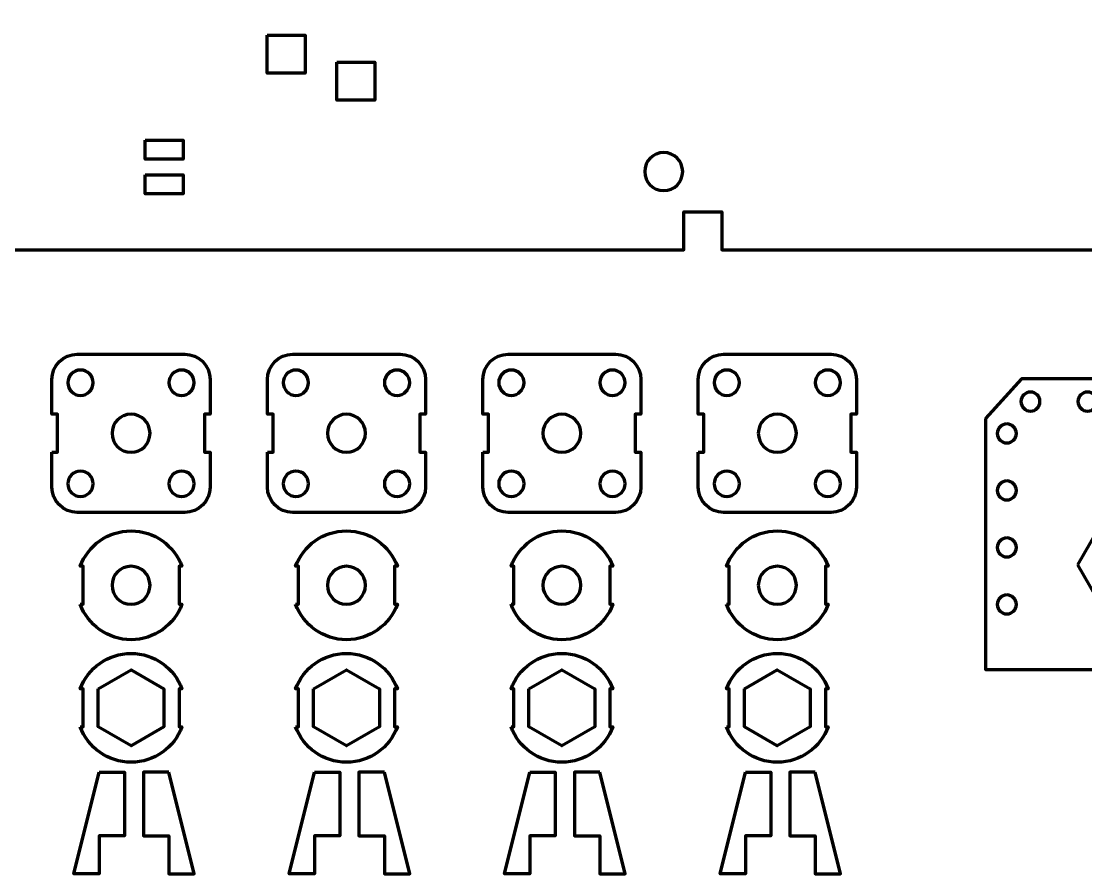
# Model space of a CAD drawing. Header units: inches. Extents: x 247 to 2765, y -1897 to -1110.
# Drawn here: x 1993.8 to 2077.8, y -1751.5 to -1684.3 of the extents above; entities that cross this region are included whole.
import ezdxf

# ---------------------------------------------------------------- set-up
doc = ezdxf.new("R2010")
doc.units = ezdxf.units.IN
doc.header["$MEASUREMENT"] = 0
doc.layers.add('Layer 1', color=7, linetype='Continuous')

# ---------------------------------------------------------------- blocks, each defined once
blk = doc.blocks.new('block 255')
at = {"layer": 'Layer 1', "color": 240, "lineweight": 70, "true_color": 0xec2227}
for points in [[(2073.444, -1713.544), (2073.859, -1713.544), (2074.194, -1713.88), (2074.194, -1714.294), (2074.194, -1714.708), (2073.859, -1715.044), (2073.444, -1715.044), (2073.03, -1715.044), (2072.695, -1714.708), (2072.695, -1714.294), (2072.695, -1713.88), (2073.03, -1713.544), (2073.444, -1713.544)], [(2077.942, -1713.544), (2078.357, -1713.544), (2078.692, -1713.88), (2078.692, -1714.294), (2078.692, -1714.708), (2078.357, -1715.044), (2077.942, -1715.044), (2077.528, -1715.044), (2077.192, -1714.708), (2077.192, -1714.294), (2077.192, -1713.88), (2077.528, -1713.544), (2077.942, -1713.544)], [(2082.44, -1713.544), (2082.854, -1713.544), (2083.19, -1713.88), (2083.19, -1714.294), (2083.19, -1714.708), (2082.854, -1715.044), (2082.44, -1715.044), (2082.026, -1715.044), (2081.69, -1714.708), (2081.69, -1714.294), (2081.69, -1713.88), (2082.026, -1713.544), (2082.44, -1713.544)], [(2086.938, -1713.544), (2087.352, -1713.544), (2087.688, -1713.88), (2087.688, -1714.294), (2087.688, -1714.708), (2087.352, -1715.044), (2086.938, -1715.044), (2086.523, -1715.044), (2086.188, -1714.708), (2086.188, -1714.294), (2086.188, -1713.88), (2086.523, -1713.544), (2086.938, -1713.544)]]:
    blk.add_open_spline(points, degree=3, knots=[0, 0, 0, 0, 1, 1, 1, 2, 2, 2, 3, 3, 3, 4, 4, 4, 4], dxfattribs=at)
blk = doc.blocks.new('block 256')
at = {"layer": 'Layer 1', "color": 240, "lineweight": 70, "true_color": 0xec2227}
for points in [[(2088.863, -1716.058), (2089.277, -1716.058), (2089.613, -1716.393), (2089.613, -1716.808), (2089.613, -1717.222), (2089.277, -1717.558), (2088.863, -1717.558), (2088.449, -1717.558), (2088.113, -1717.222), (2088.113, -1716.808), (2088.113, -1716.393), (2088.449, -1716.058), (2088.863, -1716.058)], [(2088.863, -1720.555), (2089.277, -1720.555), (2089.613, -1720.891), (2089.613, -1721.305), (2089.613, -1721.719), (2089.277, -1722.055), (2088.863, -1722.055), (2088.449, -1722.055), (2088.113, -1721.719), (2088.113, -1721.305), (2088.113, -1720.891), (2088.449, -1720.555), (2088.863, -1720.555)], [(2088.863, -1725.053), (2089.277, -1725.053), (2089.613, -1725.389), (2089.613, -1725.803), (2089.613, -1726.217), (2089.277, -1726.553), (2088.863, -1726.553), (2088.449, -1726.553), (2088.113, -1726.217), (2088.113, -1725.803), (2088.113, -1725.389), (2088.449, -1725.053), (2088.863, -1725.053)], [(2088.863, -1729.55), (2089.277, -1729.55), (2089.613, -1729.886), (2089.613, -1730.3), (2089.613, -1730.714), (2089.277, -1731.05), (2088.863, -1731.05), (2088.449, -1731.05), (2088.113, -1730.714), (2088.113, -1730.3), (2088.113, -1729.886), (2088.449, -1729.55), (2088.863, -1729.55)]]:
    blk.add_open_spline(points, degree=3, knots=[0, 0, 0, 0, 1, 1, 1, 2, 2, 2, 3, 3, 3, 4, 4, 4, 4], dxfattribs=at)
blk = doc.blocks.new('block 257')
at = {"layer": 'Layer 1', "color": 240, "lineweight": 70, "true_color": 0xec2227}
for points in [[(2071.577, -1716.058), (2071.991, -1716.058), (2072.327, -1716.393), (2072.327, -1716.808), (2072.327, -1717.222), (2071.991, -1717.558), (2071.577, -1717.558), (2071.163, -1717.558), (2070.827, -1717.222), (2070.827, -1716.808), (2070.827, -1716.393), (2071.163, -1716.058), (2071.577, -1716.058)], [(2071.577, -1720.555), (2071.991, -1720.555), (2072.327, -1720.891), (2072.327, -1721.305), (2072.327, -1721.719), (2071.991, -1722.055), (2071.577, -1722.055), (2071.163, -1722.055), (2070.827, -1721.719), (2070.827, -1721.305), (2070.827, -1720.891), (2071.163, -1720.555), (2071.577, -1720.555)], [(2071.577, -1725.053), (2071.991, -1725.053), (2072.327, -1725.389), (2072.327, -1725.803), (2072.327, -1726.217), (2071.991, -1726.553), (2071.577, -1726.553), (2071.163, -1726.553), (2070.827, -1726.217), (2070.827, -1725.803), (2070.827, -1725.389), (2071.163, -1725.053), (2071.577, -1725.053)], [(2071.577, -1729.55), (2071.991, -1729.55), (2072.327, -1729.886), (2072.327, -1730.3), (2072.327, -1730.714), (2071.991, -1731.05), (2071.577, -1731.05), (2071.163, -1731.05), (2070.827, -1730.714), (2070.827, -1730.3), (2070.827, -1729.886), (2071.163, -1729.55), (2071.577, -1729.55)]]:
    blk.add_open_spline(points, degree=3, knots=[0, 0, 0, 0, 1, 1, 1, 2, 2, 2, 3, 3, 3, 4, 4, 4, 4], dxfattribs=at)
blk = doc.blocks.new('block 254')
at = {"layer": 'Layer 1', "color": 18, "lineweight": 70, "true_color": 0x010101}
for points in [[(2069.902, -1715.617), (2069.902, -1735.431), (2090.48, -1735.431), (2090.48, -1715.617), (2087.658, -1712.501), (2072.724, -1712.501), (2069.902, -1715.617)], [(2077.177, -1727.171), (2078.677, -1724.574), (2081.677, -1724.574), (2083.177, -1727.171), (2081.677, -1729.77), (2078.677, -1729.77), (2077.177, -1727.171)]]:
    blk.add_lwpolyline(points, dxfattribs=at)
at = {"layer": 'Layer 1'}
for name in ['block 255', 'block 257', 'block 256']:
    blk.add_blockref(name, (0, 0), dxfattribs=at)
blk = doc.blocks.new('block 241')
at = {"layer": 'Layer 1'}
blk.add_blockref('block 254', (0, 0), dxfattribs=at)
blk = doc.blocks.new('block 259')
at = {"layer": 'Layer 1', "color": 18, "lineweight": 70, "true_color": 0x010101}
for points, knots in [([(2047.225, -1718.294), (2047.225, -1718.294), (2047.225, -1721.034), (2047.225, -1721.034), (2047.225, -1722.138), (2048.12, -1723.034), (2049.224, -1723.034), (2049.224, -1723.034), (2057.704, -1723.034), (2057.704, -1723.034), (2058.809, -1723.034), (2059.704, -1722.138), (2059.704, -1721.034), (2059.704, -1721.034), (2059.704, -1718.294), (2059.704, -1718.294), (2059.704, -1718.294), (2059.256, -1718.294), (2059.256, -1718.294), (2059.256, -1718.294), (2059.256, -1715.294), (2059.256, -1715.294), (2059.256, -1715.294), (2059.704, -1715.294), (2059.704, -1715.294), (2059.704, -1715.294), (2059.704, -1712.554), (2059.704, -1712.554), (2059.704, -1711.449), (2058.809, -1710.553), (2057.704, -1710.553), (2057.704, -1710.553), (2049.224, -1710.553), (2049.224, -1710.553), (2048.12, -1710.553), (2047.225, -1711.449), (2047.225, -1712.554), (2047.225, -1712.554), (2047.225, -1715.294), (2047.225, -1715.294), (2047.225, -1715.294), (2047.673, -1715.294), (2047.673, -1715.294), (2047.673, -1715.294), (2047.673, -1718.294), (2047.673, -1718.294), (2047.673, -1718.294), (2047.225, -1718.294), (2047.225, -1718.294)], [0, 0, 0, 0, 1, 1, 1, 2, 2, 2, 3, 3, 3, 4, 4, 4, 5, 5, 5, 6, 6, 6, 7, 7, 7, 8, 8, 8, 9, 9, 9, 10, 10, 10, 11, 11, 11, 12, 12, 12, 13, 13, 13, 14, 14, 14, 15, 15, 15, 16, 16, 16, 16]), ([(2051.966, -1716.794), (2051.966, -1715.965), (2052.636, -1715.294), (2053.466, -1715.294), (2054.294, -1715.294), (2054.966, -1715.965), (2054.966, -1716.794), (2054.966, -1717.623), (2054.294, -1718.294), (2053.466, -1718.294), (2052.636, -1718.294), (2051.966, -1717.622), (2051.966, -1716.794)], [0, 0, 0, 0, 1, 1, 1, 2, 2, 2, 3, 3, 3, 4, 4, 4, 4])]:
    blk.add_open_spline(points, degree=3, knots=knots, dxfattribs=at)
at = {"layer": 'Layer 1', "color": 240, "lineweight": 70, "true_color": 0xec2227}
for points in [[(2049.476, -1711.805), (2050.028, -1711.805), (2050.476, -1712.252), (2050.476, -1712.805), (2050.476, -1713.357), (2050.028, -1713.805), (2049.476, -1713.805), (2048.923, -1713.805), (2048.476, -1713.357), (2048.476, -1712.805), (2048.476, -1712.252), (2048.923, -1711.805), (2049.476, -1711.805)], [(2057.453, -1711.805), (2058.006, -1711.805), (2058.453, -1712.252), (2058.453, -1712.805), (2058.453, -1713.357), (2058.006, -1713.804), (2057.453, -1713.804), (2056.901, -1713.804), (2056.454, -1713.357), (2056.454, -1712.805), (2056.454, -1712.252), (2056.901, -1711.805), (2057.453, -1711.805)], [(2049.476, -1719.783), (2050.028, -1719.783), (2050.475, -1720.231), (2050.475, -1720.783), (2050.475, -1721.335), (2050.028, -1721.783), (2049.476, -1721.783), (2048.924, -1721.783), (2048.476, -1721.335), (2048.476, -1720.783), (2048.476, -1720.231), (2048.924, -1719.783), (2049.476, -1719.783)], [(2057.453, -1719.783), (2058.006, -1719.783), (2058.454, -1720.231), (2058.454, -1720.783), (2058.454, -1721.335), (2058.006, -1721.783), (2057.453, -1721.783), (2056.901, -1721.783), (2056.453, -1721.335), (2056.453, -1720.783), (2056.453, -1720.231), (2056.901, -1719.783), (2057.453, -1719.783)]]:
    blk.add_open_spline(points, degree=3, knots=[0, 0, 0, 0, 1, 1, 1, 2, 2, 2, 3, 3, 3, 4, 4, 4, 4], dxfattribs=at)
blk = doc.blocks.new('block 260')
at = {"layer": 'Layer 1', "color": 18, "lineweight": 70, "true_color": 0x010101}
for points, knots in [([(2030.224, -1718.294), (2030.224, -1718.294), (2030.224, -1721.034), (2030.224, -1721.034), (2030.224, -1722.138), (2031.119, -1723.034), (2032.223, -1723.034), (2032.223, -1723.034), (2040.703, -1723.034), (2040.703, -1723.034), (2041.807, -1723.034), (2042.703, -1722.138), (2042.703, -1721.034), (2042.703, -1721.034), (2042.703, -1718.294), (2042.703, -1718.294), (2042.703, -1718.294), (2042.255, -1718.294), (2042.255, -1718.294), (2042.255, -1718.294), (2042.255, -1715.294), (2042.255, -1715.294), (2042.255, -1715.294), (2042.703, -1715.294), (2042.703, -1715.294), (2042.703, -1715.294), (2042.703, -1712.554), (2042.703, -1712.554), (2042.703, -1711.449), (2041.809, -1710.553), (2040.703, -1710.553), (2040.703, -1710.553), (2032.223, -1710.553), (2032.223, -1710.553), (2031.119, -1710.553), (2030.224, -1711.449), (2030.224, -1712.554), (2030.224, -1712.554), (2030.224, -1715.294), (2030.224, -1715.294), (2030.224, -1715.294), (2030.672, -1715.294), (2030.672, -1715.294), (2030.672, -1715.294), (2030.672, -1718.294), (2030.672, -1718.294), (2030.672, -1718.294), (2030.224, -1718.294), (2030.224, -1718.294)], [0, 0, 0, 0, 1, 1, 1, 2, 2, 2, 3, 3, 3, 4, 4, 4, 5, 5, 5, 6, 6, 6, 7, 7, 7, 8, 8, 8, 9, 9, 9, 10, 10, 10, 11, 11, 11, 12, 12, 12, 13, 13, 13, 14, 14, 14, 15, 15, 15, 16, 16, 16, 16]), ([(2034.963, -1716.794), (2034.963, -1715.965), (2035.634, -1715.294), (2036.463, -1715.294), (2037.292, -1715.294), (2037.963, -1715.965), (2037.963, -1716.794), (2037.963, -1717.623), (2037.292, -1718.294), (2036.463, -1718.294), (2035.635, -1718.294), (2034.963, -1717.622), (2034.963, -1716.794)], [0, 0, 0, 0, 1, 1, 1, 2, 2, 2, 3, 3, 3, 4, 4, 4, 4])]:
    blk.add_open_spline(points, degree=3, knots=knots, dxfattribs=at)
at = {"layer": 'Layer 1', "color": 240, "lineweight": 70, "true_color": 0xec2227}
for points in [[(2032.475, -1711.805), (2033.027, -1711.805), (2033.475, -1712.252), (2033.475, -1712.805), (2033.475, -1713.357), (2033.027, -1713.805), (2032.475, -1713.805), (2031.922, -1713.805), (2031.475, -1713.357), (2031.475, -1712.805), (2031.475, -1712.252), (2031.922, -1711.805), (2032.475, -1711.805)], [(2040.452, -1711.805), (2041.005, -1711.805), (2041.453, -1712.252), (2041.453, -1712.805), (2041.453, -1713.357), (2041.005, -1713.805), (2040.452, -1713.805), (2039.9, -1713.805), (2039.452, -1713.357), (2039.452, -1712.805), (2039.452, -1712.252), (2039.9, -1711.805), (2040.452, -1711.805)], [(2032.475, -1719.783), (2033.027, -1719.783), (2033.475, -1720.231), (2033.475, -1720.783), (2033.475, -1721.335), (2033.027, -1721.783), (2032.475, -1721.783), (2031.922, -1721.783), (2031.475, -1721.335), (2031.475, -1720.783), (2031.475, -1720.231), (2031.922, -1719.783), (2032.475, -1719.783)], [(2040.453, -1719.783), (2041.005, -1719.783), (2041.453, -1720.231), (2041.453, -1720.783), (2041.453, -1721.335), (2041.005, -1721.783), (2040.453, -1721.783), (2039.901, -1721.783), (2039.453, -1721.335), (2039.453, -1720.783), (2039.453, -1720.231), (2039.901, -1719.783), (2040.453, -1719.783)]]:
    blk.add_open_spline(points, degree=3, knots=[0, 0, 0, 0, 1, 1, 1, 2, 2, 2, 3, 3, 3, 4, 4, 4, 4], dxfattribs=at)
blk = doc.blocks.new('block 261')
at = {"layer": 'Layer 1', "color": 18, "lineweight": 70, "true_color": 0x010101}
for points, knots in [([(2013.223, -1718.294), (2013.223, -1718.294), (2013.223, -1721.034), (2013.223, -1721.034), (2013.223, -1722.138), (2014.118, -1723.034), (2015.222, -1723.034), (2015.222, -1723.034), (2023.702, -1723.034), (2023.702, -1723.034), (2024.807, -1723.034), (2025.702, -1722.138), (2025.702, -1721.034), (2025.702, -1721.034), (2025.702, -1718.294), (2025.702, -1718.294), (2025.702, -1718.294), (2025.253, -1718.294), (2025.253, -1718.294), (2025.253, -1718.294), (2025.253, -1715.294), (2025.253, -1715.294), (2025.253, -1715.294), (2025.702, -1715.294), (2025.702, -1715.294), (2025.702, -1715.294), (2025.702, -1712.554), (2025.702, -1712.554), (2025.702, -1711.449), (2024.807, -1710.553), (2023.702, -1710.553), (2023.702, -1710.553), (2015.222, -1710.553), (2015.222, -1710.553), (2014.118, -1710.553), (2013.223, -1711.449), (2013.223, -1712.554), (2013.223, -1712.554), (2013.223, -1715.294), (2013.223, -1715.294), (2013.223, -1715.294), (2013.671, -1715.294), (2013.671, -1715.294), (2013.671, -1715.294), (2013.671, -1718.294), (2013.671, -1718.294), (2013.671, -1718.294), (2013.223, -1718.294), (2013.223, -1718.294)], [0, 0, 0, 0, 1, 1, 1, 2, 2, 2, 3, 3, 3, 4, 4, 4, 5, 5, 5, 6, 6, 6, 7, 7, 7, 8, 8, 8, 9, 9, 9, 10, 10, 10, 11, 11, 11, 12, 12, 12, 13, 13, 13, 14, 14, 14, 15, 15, 15, 16, 16, 16, 16]), ([(2017.963, -1716.794), (2017.963, -1715.965), (2018.633, -1715.294), (2019.463, -1715.294), (2020.291, -1715.294), (2020.963, -1715.965), (2020.963, -1716.794), (2020.963, -1717.623), (2020.291, -1718.294), (2019.463, -1718.294), (2018.633, -1718.294), (2017.963, -1717.622), (2017.963, -1716.794)], [0, 0, 0, 0, 1, 1, 1, 2, 2, 2, 3, 3, 3, 4, 4, 4, 4])]:
    blk.add_open_spline(points, degree=3, knots=knots, dxfattribs=at)
at = {"layer": 'Layer 1', "color": 240, "lineweight": 70, "true_color": 0xec2227}
for points in [[(2015.473, -1711.805), (2016.025, -1711.805), (2016.473, -1712.252), (2016.473, -1712.805), (2016.473, -1713.357), (2016.025, -1713.805), (2015.473, -1713.805), (2014.921, -1713.805), (2014.473, -1713.357), (2014.473, -1712.805), (2014.473, -1712.252), (2014.921, -1711.805), (2015.473, -1711.805)], [(2023.451, -1711.805), (2024.004, -1711.805), (2024.451, -1712.252), (2024.451, -1712.805), (2024.451, -1713.357), (2024.004, -1713.804), (2023.451, -1713.804), (2022.899, -1713.804), (2022.452, -1713.357), (2022.452, -1712.805), (2022.452, -1712.252), (2022.899, -1711.805), (2023.451, -1711.805)], [(2015.473, -1719.783), (2016.025, -1719.783), (2016.473, -1720.231), (2016.473, -1720.783), (2016.473, -1721.335), (2016.025, -1721.783), (2015.473, -1721.783), (2014.921, -1721.783), (2014.473, -1721.335), (2014.473, -1720.783), (2014.473, -1720.231), (2014.921, -1719.783), (2015.473, -1719.783)], [(2023.451, -1719.783), (2024.004, -1719.783), (2024.451, -1720.231), (2024.451, -1720.783), (2024.451, -1721.335), (2024.004, -1721.783), (2023.451, -1721.783), (2022.899, -1721.783), (2022.451, -1721.335), (2022.451, -1720.783), (2022.451, -1720.231), (2022.899, -1719.783), (2023.451, -1719.783)]]:
    blk.add_open_spline(points, degree=3, knots=[0, 0, 0, 0, 1, 1, 1, 2, 2, 2, 3, 3, 3, 4, 4, 4, 4], dxfattribs=at)
blk = doc.blocks.new('block 262')
at = {"layer": 'Layer 1', "color": 18, "lineweight": 70, "true_color": 0x010101}
for points, knots in [([(1996.221, -1718.294), (1996.221, -1718.294), (1996.221, -1721.034), (1996.221, -1721.034), (1996.221, -1722.138), (1997.116, -1723.034), (1998.221, -1723.034), (1998.221, -1723.034), (2006.7, -1723.034), (2006.7, -1723.034), (2007.805, -1723.034), (2008.7, -1722.138), (2008.7, -1721.034), (2008.7, -1721.034), (2008.7, -1718.294), (2008.7, -1718.294), (2008.7, -1718.294), (2008.252, -1718.294), (2008.252, -1718.294), (2008.252, -1718.294), (2008.252, -1715.294), (2008.252, -1715.294), (2008.252, -1715.294), (2008.7, -1715.294), (2008.7, -1715.294), (2008.7, -1715.294), (2008.7, -1712.554), (2008.7, -1712.554), (2008.7, -1711.449), (2007.805, -1710.553), (2006.7, -1710.553), (2006.7, -1710.553), (1998.221, -1710.553), (1998.221, -1710.553), (1997.116, -1710.553), (1996.221, -1711.449), (1996.221, -1712.554), (1996.221, -1712.554), (1996.221, -1715.294), (1996.221, -1715.294), (1996.221, -1715.294), (1996.67, -1715.294), (1996.67, -1715.294), (1996.67, -1715.294), (1996.67, -1718.294), (1996.67, -1718.294), (1996.67, -1718.294), (1996.221, -1718.294), (1996.221, -1718.294)], [0, 0, 0, 0, 1, 1, 1, 2, 2, 2, 3, 3, 3, 4, 4, 4, 5, 5, 5, 6, 6, 6, 7, 7, 7, 8, 8, 8, 9, 9, 9, 10, 10, 10, 11, 11, 11, 12, 12, 12, 13, 13, 13, 14, 14, 14, 15, 15, 15, 16, 16, 16, 16]), ([(2000.961, -1716.794), (2000.961, -1715.965), (2001.632, -1715.294), (2002.461, -1715.294), (2003.29, -1715.294), (2003.961, -1715.965), (2003.961, -1716.794), (2003.961, -1717.623), (2003.29, -1718.294), (2002.461, -1718.294), (2001.632, -1718.294), (2000.961, -1717.622), (2000.961, -1716.794)], [0, 0, 0, 0, 1, 1, 1, 2, 2, 2, 3, 3, 3, 4, 4, 4, 4])]:
    blk.add_open_spline(points, degree=3, knots=knots, dxfattribs=at)
at = {"layer": 'Layer 1', "color": 240, "lineweight": 70, "true_color": 0xec2227}
for points in [[(1998.472, -1711.805), (1999.025, -1711.805), (1999.473, -1712.252), (1999.473, -1712.805), (1999.473, -1713.357), (1999.025, -1713.805), (1998.472, -1713.805), (1997.92, -1713.805), (1997.473, -1713.357), (1997.473, -1712.805), (1997.473, -1712.252), (1997.92, -1711.805), (1998.472, -1711.805)], [(2006.45, -1711.805), (2007.002, -1711.805), (2007.45, -1712.252), (2007.45, -1712.805), (2007.45, -1713.357), (2007.002, -1713.805), (2006.45, -1713.805), (2005.898, -1713.805), (2005.45, -1713.357), (2005.45, -1712.805), (2005.45, -1712.252), (2005.898, -1711.805), (2006.45, -1711.805)], [(1998.472, -1719.783), (1999.025, -1719.783), (1999.472, -1720.231), (1999.472, -1720.783), (1999.472, -1721.335), (1999.025, -1721.783), (1998.472, -1721.783), (1997.92, -1721.783), (1997.473, -1721.335), (1997.473, -1720.783), (1997.473, -1720.231), (1997.92, -1719.783), (1998.472, -1719.783)], [(2006.45, -1719.783), (2007.002, -1719.783), (2007.45, -1720.231), (2007.45, -1720.783), (2007.45, -1721.335), (2007.002, -1721.783), (2006.45, -1721.783), (2005.898, -1721.783), (2005.45, -1721.335), (2005.45, -1720.783), (2005.45, -1720.231), (2005.898, -1719.783), (2006.45, -1719.783)]]:
    blk.add_open_spline(points, degree=3, knots=[0, 0, 0, 0, 1, 1, 1, 2, 2, 2, 3, 3, 3, 4, 4, 4, 4], dxfattribs=at)
blk = doc.blocks.new('block 258')
at = {"layer": 'Layer 1', "color": 18, "lineweight": 70, "true_color": 0x010101}
for points in [[(1999.862, -1736.958), (2002.461, -1735.457), (2005.058, -1736.958), (2005.058, -1739.958), (2002.461, -1741.458), (1999.862, -1739.958), (1999.862, -1736.958)], [(2016.864, -1736.958), (2019.463, -1735.457), (2022.061, -1736.958), (2022.061, -1739.958), (2019.463, -1741.458), (2016.864, -1739.958), (2016.864, -1736.958)], [(2033.865, -1736.958), (2036.463, -1735.457), (2039.061, -1736.958), (2039.061, -1739.958), (2036.463, -1741.458), (2033.865, -1739.958), (2033.865, -1736.958)], [(2050.866, -1736.958), (2053.465, -1735.457), (2056.063, -1736.958), (2056.063, -1739.958), (2053.465, -1741.458), (2050.866, -1739.958), (2050.866, -1736.958)], [(1999.938, -1743.545), (2001.937, -1743.545), (2001.937, -1748.544), (1999.938, -1748.544), (1999.938, -1751.544), (1997.937, -1751.544), (1999.938, -1743.545)], [(2005.45, -1743.545), (2003.449, -1743.545), (2003.449, -1748.544), (2005.45, -1748.544), (2005.45, -1751.544), (2007.45, -1751.544), (2005.45, -1743.545)], [(2016.939, -1743.545), (2018.939, -1743.545), (2018.939, -1748.544), (2016.939, -1748.544), (2016.939, -1751.544), (2014.939, -1751.544), (2016.939, -1743.545)], [(2022.452, -1743.545), (2020.451, -1743.545), (2020.451, -1748.544), (2022.452, -1748.544), (2022.452, -1751.544), (2024.452, -1751.544), (2022.452, -1743.545)], [(2033.94, -1743.545), (2035.94, -1743.545), (2035.94, -1748.544), (2033.94, -1748.544), (2033.94, -1751.544), (2031.94, -1751.544), (2033.94, -1743.545)], [(2039.452, -1743.545), (2037.452, -1743.545), (2037.452, -1748.544), (2039.452, -1748.544), (2039.452, -1751.544), (2041.453, -1751.544), (2039.452, -1743.545)], [(2050.941, -1743.545), (2052.941, -1743.545), (2052.941, -1748.544), (2050.941, -1748.544), (2050.941, -1751.544), (2048.942, -1751.544), (2050.941, -1743.545)]]:
    blk.add_lwpolyline(points, dxfattribs=at)
for points, knots in [([(1998.446, -1730.289), (1999.055, -1731.918), (2000.62, -1733.08), (2002.462, -1733.08), (2004.303, -1733.08), (2005.869, -1731.918), (2006.478, -1730.289), (2006.478, -1730.289), (2006.253, -1730.289), (2006.253, -1730.289), (2006.253, -1730.289), (2006.253, -1727.289), (2006.253, -1727.289), (2006.253, -1727.289), (2006.478, -1727.289), (2006.478, -1727.289), (2005.869, -1725.66), (2004.304, -1724.498), (2002.462, -1724.498), (2000.62, -1724.498), (1999.055, -1725.66), (1998.446, -1727.289), (1998.446, -1727.289), (1998.671, -1727.289), (1998.671, -1727.289), (1998.671, -1727.289), (1998.671, -1730.289), (1998.671, -1730.289), (1998.671, -1730.289), (1998.446, -1730.289), (1998.446, -1730.289)], [0, 0, 0, 0, 1, 1, 1, 2, 2, 2, 3, 3, 3, 4, 4, 4, 5, 5, 5, 6, 6, 6, 7, 7, 7, 8, 8, 8, 9, 9, 9, 10, 10, 10, 10]), ([(2015.446, -1730.289), (2016.056, -1731.918), (2017.621, -1733.08), (2019.463, -1733.08), (2021.304, -1733.08), (2022.869, -1731.918), (2023.479, -1730.289), (2023.479, -1730.289), (2023.253, -1730.289), (2023.253, -1730.289), (2023.253, -1730.289), (2023.253, -1727.289), (2023.253, -1727.289), (2023.253, -1727.289), (2023.479, -1727.289), (2023.479, -1727.289), (2022.869, -1725.66), (2021.304, -1724.498), (2019.463, -1724.498), (2017.621, -1724.498), (2016.056, -1725.66), (2015.446, -1727.289), (2015.446, -1727.289), (2015.671, -1727.289), (2015.671, -1727.289), (2015.671, -1727.289), (2015.671, -1730.289), (2015.671, -1730.289), (2015.671, -1730.289), (2015.446, -1730.289), (2015.446, -1730.289)], [0, 0, 0, 0, 1, 1, 1, 2, 2, 2, 3, 3, 3, 4, 4, 4, 5, 5, 5, 6, 6, 6, 7, 7, 7, 8, 8, 8, 9, 9, 9, 10, 10, 10, 10]), ([(2032.448, -1730.289), (2033.058, -1731.918), (2034.622, -1733.08), (2036.463, -1733.08), (2038.306, -1733.08), (2039.871, -1731.918), (2040.48, -1730.289), (2040.48, -1730.289), (2040.254, -1730.289), (2040.254, -1730.289), (2040.254, -1730.289), (2040.254, -1727.289), (2040.254, -1727.289), (2040.254, -1727.289), (2040.48, -1727.289), (2040.48, -1727.289), (2039.871, -1725.66), (2038.306, -1724.498), (2036.463, -1724.498), (2034.622, -1724.498), (2033.058, -1725.66), (2032.448, -1727.289), (2032.448, -1727.289), (2032.672, -1727.289), (2032.672, -1727.289), (2032.672, -1727.289), (2032.672, -1730.289), (2032.672, -1730.289), (2032.672, -1730.289), (2032.448, -1730.289), (2032.448, -1730.289)], [0, 0, 0, 0, 1, 1, 1, 2, 2, 2, 3, 3, 3, 4, 4, 4, 5, 5, 5, 6, 6, 6, 7, 7, 7, 8, 8, 8, 9, 9, 9, 10, 10, 10, 10]), ([(2049.449, -1730.289), (2050.059, -1731.918), (2051.623, -1733.08), (2053.466, -1733.08), (2055.307, -1733.08), (2056.872, -1731.918), (2057.481, -1730.289), (2057.481, -1730.289), (2057.256, -1730.289), (2057.256, -1730.289), (2057.256, -1730.289), (2057.256, -1727.289), (2057.256, -1727.289), (2057.256, -1727.289), (2057.481, -1727.289), (2057.481, -1727.289), (2056.872, -1725.66), (2055.307, -1724.498), (2053.466, -1724.498), (2051.623, -1724.498), (2050.059, -1725.66), (2049.449, -1727.289), (2049.449, -1727.289), (2049.674, -1727.289), (2049.674, -1727.289), (2049.674, -1727.289), (2049.674, -1730.289), (2049.674, -1730.289), (2049.674, -1730.289), (2049.449, -1730.289), (2049.449, -1730.289)], [0, 0, 0, 0, 1, 1, 1, 2, 2, 2, 3, 3, 3, 4, 4, 4, 5, 5, 5, 6, 6, 6, 7, 7, 7, 8, 8, 8, 9, 9, 9, 10, 10, 10, 10]), ([(2000.961, -1728.789), (2000.961, -1727.96), (2001.633, -1727.289), (2002.461, -1727.289), (2003.29, -1727.289), (2003.961, -1727.96), (2003.961, -1728.789), (2003.961, -1729.618), (2003.29, -1730.289), (2002.461, -1730.289), (2001.633, -1730.289), (2000.961, -1729.617), (2000.961, -1728.789)], [0, 0, 0, 0, 1, 1, 1, 2, 2, 2, 3, 3, 3, 4, 4, 4, 4]), ([(2017.963, -1728.789), (2017.963, -1727.96), (2018.633, -1727.289), (2019.463, -1727.289), (2020.291, -1727.289), (2020.963, -1727.96), (2020.963, -1728.789), (2020.963, -1729.618), (2020.291, -1730.289), (2019.463, -1730.289), (2018.633, -1730.289), (2017.963, -1729.617), (2017.963, -1728.789)], [0, 0, 0, 0, 1, 1, 1, 2, 2, 2, 3, 3, 3, 4, 4, 4, 4]), ([(2034.963, -1728.789), (2034.963, -1727.96), (2035.634, -1727.289), (2036.463, -1727.289), (2037.292, -1727.289), (2037.963, -1727.96), (2037.963, -1728.789), (2037.963, -1729.618), (2037.292, -1730.289), (2036.463, -1730.289), (2035.635, -1730.289), (2034.963, -1729.617), (2034.963, -1728.789)], [0, 0, 0, 0, 1, 1, 1, 2, 2, 2, 3, 3, 3, 4, 4, 4, 4]), ([(2051.966, -1728.789), (2051.966, -1727.96), (2052.636, -1727.289), (2053.466, -1727.289), (2054.294, -1727.289), (2054.966, -1727.96), (2054.966, -1728.789), (2054.966, -1729.618), (2054.294, -1730.289), (2053.466, -1730.289), (2052.636, -1730.289), (2051.966, -1729.617), (2051.966, -1728.789)], [0, 0, 0, 0, 1, 1, 1, 2, 2, 2, 3, 3, 3, 4, 4, 4, 4]), ([(1998.446, -1739.958), (1999.055, -1741.586), (2000.621, -1742.748), (2002.462, -1742.748), (2004.303, -1742.748), (2005.869, -1741.586), (2006.478, -1739.958), (2006.478, -1739.958), (2006.253, -1739.958), (2006.253, -1739.958), (2006.253, -1739.958), (2006.253, -1736.957), (2006.253, -1736.957), (2006.253, -1736.957), (2006.478, -1736.957), (2006.478, -1736.957), (2005.869, -1735.329), (2004.303, -1734.167), (2002.462, -1734.167), (2000.621, -1734.167), (1999.055, -1735.329), (1998.446, -1736.957), (1998.446, -1736.957), (1998.671, -1736.957), (1998.671, -1736.957), (1998.671, -1736.957), (1998.671, -1739.958), (1998.671, -1739.958), (1998.671, -1739.958), (1998.446, -1739.958), (1998.446, -1739.958)], [0, 0, 0, 0, 1, 1, 1, 2, 2, 2, 3, 3, 3, 4, 4, 4, 5, 5, 5, 6, 6, 6, 7, 7, 7, 8, 8, 8, 9, 9, 9, 10, 10, 10, 10]), ([(2015.446, -1739.958), (2016.056, -1741.586), (2017.621, -1742.748), (2019.463, -1742.748), (2021.304, -1742.748), (2022.869, -1741.586), (2023.479, -1739.958), (2023.479, -1739.958), (2023.253, -1739.958), (2023.253, -1739.958), (2023.253, -1739.958), (2023.253, -1736.957), (2023.253, -1736.957), (2023.253, -1736.957), (2023.479, -1736.957), (2023.479, -1736.957), (2022.869, -1735.329), (2021.304, -1734.167), (2019.463, -1734.167), (2017.621, -1734.167), (2016.056, -1735.329), (2015.446, -1736.957), (2015.446, -1736.957), (2015.671, -1736.957), (2015.671, -1736.957), (2015.671, -1736.957), (2015.671, -1739.958), (2015.671, -1739.958), (2015.671, -1739.958), (2015.446, -1739.958), (2015.446, -1739.958)], [0, 0, 0, 0, 1, 1, 1, 2, 2, 2, 3, 3, 3, 4, 4, 4, 5, 5, 5, 6, 6, 6, 7, 7, 7, 8, 8, 8, 9, 9, 9, 10, 10, 10, 10]), ([(2032.448, -1739.958), (2033.057, -1741.586), (2034.622, -1742.748), (2036.463, -1742.748), (2038.305, -1742.748), (2039.871, -1741.586), (2040.48, -1739.958), (2040.48, -1739.958), (2040.254, -1739.958), (2040.254, -1739.958), (2040.254, -1739.958), (2040.254, -1736.957), (2040.254, -1736.957), (2040.254, -1736.957), (2040.48, -1736.957), (2040.48, -1736.957), (2039.871, -1735.329), (2038.305, -1734.167), (2036.463, -1734.167), (2034.622, -1734.167), (2033.058, -1735.329), (2032.448, -1736.957), (2032.448, -1736.957), (2032.672, -1736.957), (2032.672, -1736.957), (2032.672, -1736.957), (2032.672, -1739.958), (2032.672, -1739.958), (2032.672, -1739.958), (2032.448, -1739.958), (2032.448, -1739.958)], [0, 0, 0, 0, 1, 1, 1, 2, 2, 2, 3, 3, 3, 4, 4, 4, 5, 5, 5, 6, 6, 6, 7, 7, 7, 8, 8, 8, 9, 9, 9, 10, 10, 10, 10]), ([(2049.449, -1739.958), (2050.059, -1741.586), (2051.624, -1742.748), (2053.466, -1742.748), (2055.306, -1742.748), (2056.872, -1741.586), (2057.481, -1739.958), (2057.481, -1739.958), (2057.256, -1739.958), (2057.256, -1739.958), (2057.256, -1739.958), (2057.256, -1736.957), (2057.256, -1736.957), (2057.256, -1736.957), (2057.481, -1736.957), (2057.481, -1736.957), (2056.872, -1735.329), (2055.306, -1734.167), (2053.466, -1734.167), (2051.624, -1734.167), (2050.059, -1735.329), (2049.449, -1736.957), (2049.449, -1736.957), (2049.674, -1736.957), (2049.674, -1736.957), (2049.674, -1736.957), (2049.674, -1739.958), (2049.674, -1739.958), (2049.674, -1739.958), (2049.449, -1739.958), (2049.449, -1739.958)], [0, 0, 0, 0, 1, 1, 1, 2, 2, 2, 3, 3, 3, 4, 4, 4, 5, 5, 5, 6, 6, 6, 7, 7, 7, 8, 8, 8, 9, 9, 9, 10, 10, 10, 10])]:
    blk.add_open_spline(points, degree=3, knots=knots, dxfattribs=at)
at = {"layer": 'Layer 1'}
for name in ['block 262', 'block 261', 'block 260', 'block 259']:
    blk.add_blockref(name, (0, 0), dxfattribs=at)

msp = doc.modelspace()

# ---------------------------------------------------------------- linework, layer by layer
at = {"layer": 'Layer 1', "color": 18, "lineweight": 70, "true_color": 0x010101}
for points in [[(1938.739, -1659.355), (1940.2, -1659.627), (1953.863, -1702.321), (1990, -1702.321), (1990, -1699.32), (1993.001, -1699.32), (1993.001, -1702.321), (2046.092, -1702.321), (2046.092, -1699.32), (2049.092, -1699.32), (2049.092, -1702.321), (2102.184, -1702.321)], [(2013.202, -1685.389), (2016.202, -1685.389), (2016.202, -1688.389), (2013.202, -1688.389), (2013.202, -1685.389)], [(2018.692, -1687.514), (2021.692, -1687.514), (2021.692, -1690.514), (2018.692, -1690.514), (2018.692, -1687.514)], [(2003.581, -1693.679), (2006.581, -1693.679), (2006.581, -1695.179), (2003.581, -1695.179), (2003.581, -1693.679)], [(2003.581, -1696.413), (2006.581, -1696.413), (2006.581, -1697.913), (2003.581, -1697.913), (2003.581, -1696.413)], [(2056.453, -1743.545), (2054.454, -1743.545), (2054.454, -1748.544), (2056.453, -1748.544), (2056.453, -1751.544), (2058.453, -1751.544), (2056.453, -1743.545)]]:
    msp.add_lwpolyline(points, dxfattribs=at)
msp.add_open_spline([(2042.998, -1696.148), (2042.998, -1695.319), (2043.67, -1694.648), (2044.498, -1694.648), (2045.328, -1694.648), (2045.998, -1695.319), (2045.998, -1696.148), (2045.998, -1696.978), (2045.328, -1697.648), (2044.498, -1697.648), (2043.67, -1697.648), (2042.998, -1696.978), (2042.998, -1696.148)], degree=3, knots=[0, 0, 0, 0, 1, 1, 1, 2, 2, 2, 3, 3, 3, 4, 4, 4, 4], dxfattribs=at)

# ---------------------------------------------------------------- block references
at = {"layer": 'Layer 1'}
for name in ['block 258', 'block 241']:
    msp.add_blockref(name, (0, 0), dxfattribs=at)

doc.saveas('drawing.dxf')
